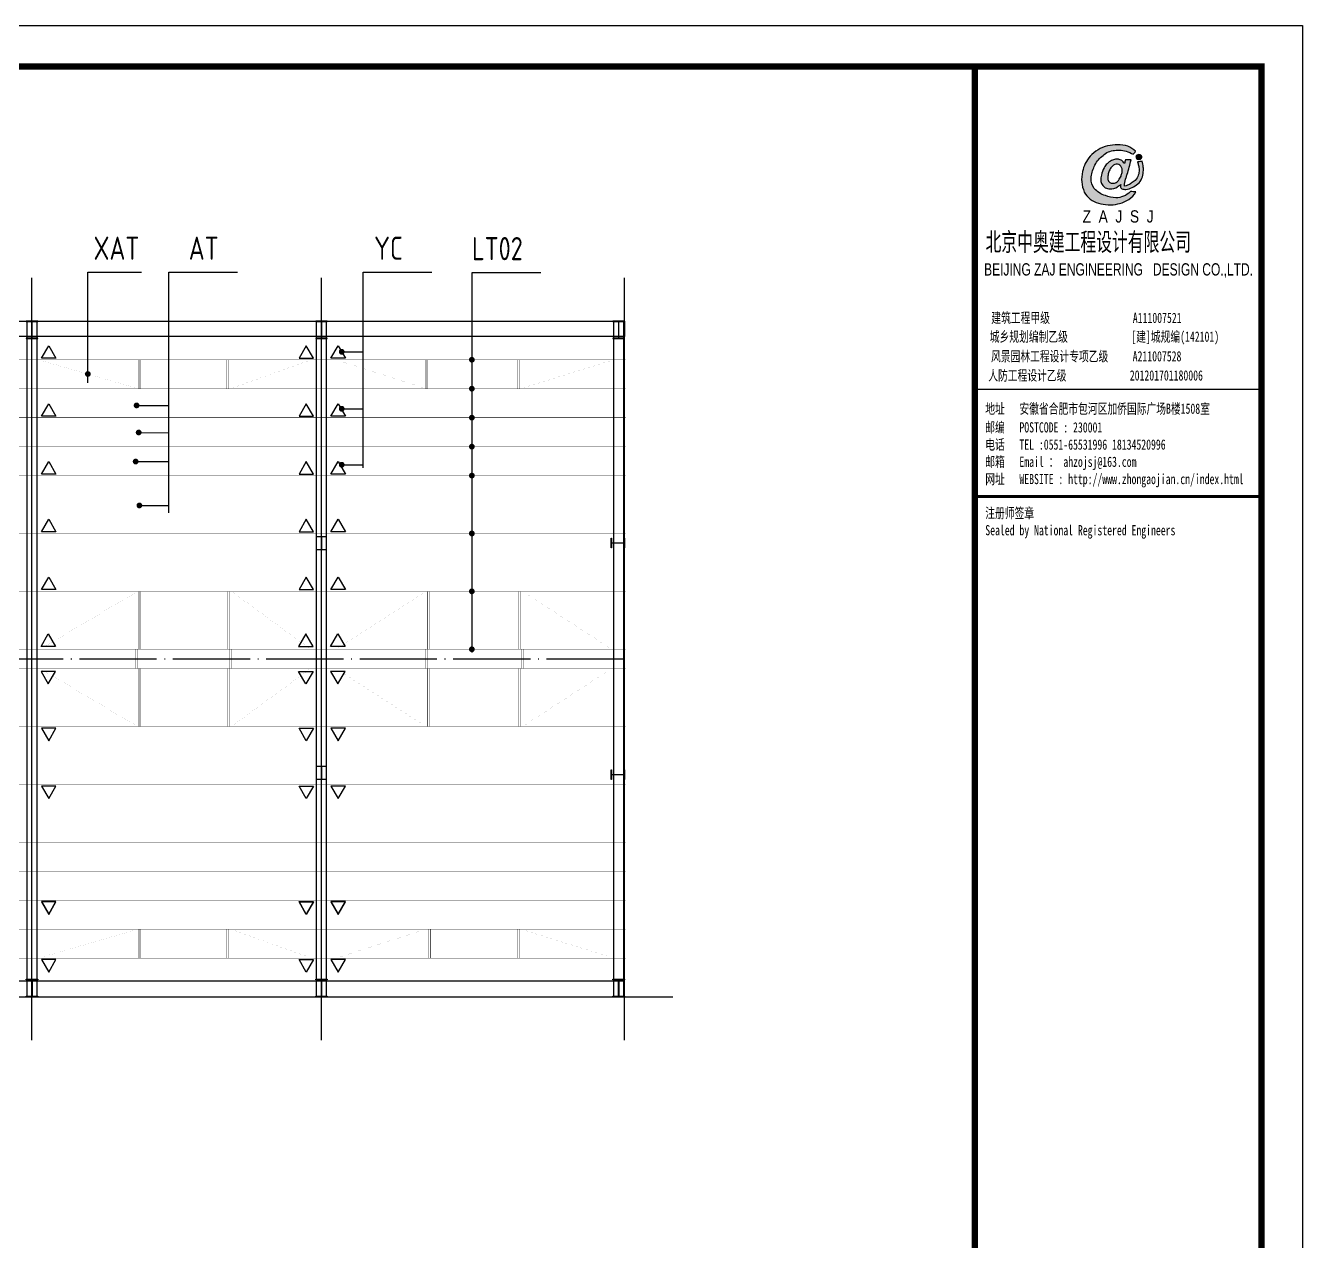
# Model space of a CAD drawing. Extents: x 177291 to 1288761, y 177638 to 322898.
# Drawn here: x 958232 to 991307, y 209460 to 240960 of the extents above; entities that cross this region are included whole.
import ezdxf
from ezdxf.enums import TextEntityAlignment as Align

# ---------------------------------------------------------------- set-up
doc = ezdxf.new("R2010")
doc.units = 0
doc.header["$LTSCALE"] = 1000
doc.linetypes.add('DOTE', pattern=[2.42, 2, -0.2, 0.02, -0.2])
doc.layers.add('_0', color=7, linetype='Continuous', lineweight=25)
for name, color, linetype in [('AXIS', 3, 'Continuous'), ('DOTE', 1, 'Continuous'), ('GL', 150, 'Continuous'), ('GZ', 50, 'Continuous'), ('LT', 27, 'Continuous'), ('PUB_TITLE', 4, 'Continuous'), ('THIN', 7, 'Continuous'), ('图签', 3, 'Continuous')]:
    doc.layers.add(name, color=color, linetype=linetype)
doc.styles.add('_gyy_title_Arial', font='arial.ttf', dxfattribs={"width": 0.7})
doc.styles.add('_gyy_title_ST', font='', dxfattribs={"width": 0.8})
doc.styles.add('HZ', font='txt.shx', dxfattribs={"width": 0.8, "bigfont": '000hztxt.shx'})
doc.styles.add('TSSD_Norm', font='tssdeng.shx', dxfattribs={"bigfont": 'hztxt.shx'})
doc.styles.get('_gyy_title_ST').set_extended_font_data('SimSun')

# ---------------------------------------------------------------- blocks, each defined once
blk = doc.blocks.new('dd')
at = {"layer": '图签'}
h = blk.add_hatch(color=5, dxfattribs=at)
h.set_gradient(color1=(0, 0, 255), color2=(36, 36, 255), one_color=1, tint=0.57)
h.paths.add_polyline_path([(452, 1270, -0.093206), (531, 1562, -0.136321), (716, 1807, -0.161039), (988, 1948, -0.108591), (1307, 1935, -0.049497), (1479, 1861, 0.062627), (1539, 1932, 0.094388), (1351, 2056, 0.136326), (854, 2062, 0.161722), (430, 1810, 0.133661), (243, 1435, 0.158414), (286, 937, 0.22517), (632, 669, 0.138663), (1107, 646, 0.074676), (1375, 753, 0.125344), (1543, 944, 0.006312), (1413, 948, -0.090385), (1244, 833, -0.096745), (1053, 797, -0.073845), (803, 850, -0.140868), (530, 1020, -0.160753)])
h = blk.add_hatch(color=5, dxfattribs=at)
h.set_gradient(color1=(0, 0, 255), color2=(36, 36, 255), one_color=1, tint=0.57)
h.paths.add_polyline_path([(1306, 1289, 0.011169), (1334, 1370, 0.005807), (1431, 1724, 0.01105), (1292, 1724, 0.016796), (1267, 1634, 0.125943), (1203, 1704, 0.083806), (1120, 1739, 0.082879), (1047, 1739, -0.008503), (952, 1710, 0.060057), (844, 1628, 0.086078), (774, 1532, 0.099424), (705, 1347, 0.12153), (690, 1225, 0.102644), (719, 1122, 0.056648), (797, 1042, 0.092914), (913, 1013, 0.194578), (1098, 1064, -0.002562), (1175, 1122, 0.064354), (1167, 1068, 0.172385), (1207, 1017, 0.105458), (1300, 1002, 0.086567), (1454, 1046, 0.047674), (1592, 1136, 0.166359), (1692, 1274, 0.096748), (1728, 1431, 0.03151), (1728, 1548, 0.041815), (1700, 1691, 0.007654), (1588, 1673, -0.009919), (1610, 1585, -0.068269), (1624, 1482, -0.105336), (1605, 1352, -0.14652), (1528, 1223, -0.070486), (1434, 1151, -0.077937), (1341, 1103, -0.127098), (1272, 1084, -0.114215), (1267, 1129, -0.007609)])
h.paths.add_polyline_path([(865, 1245, -0.099994), (863, 1328, -0.050974), (888, 1427, -0.120527), (938, 1529, -0.043888), (1002, 1595, -0.08446), (1063, 1619, -0.147309), (1127, 1607, -0.037474), (1177, 1572, -0.06931), (1209, 1507, -0.067662), (1213, 1431, -0.02676), (1211, 1413, 0.017209), (1183, 1329, -0.048815), (1120, 1223, -0.139096), (1046, 1163, -0.097991), (944, 1153, -0.085394), (909, 1169, -0.149141)], flags=16)
h = blk.add_hatch(color=1, dxfattribs=at)
h.set_gradient(color1=(255, 0, 0), color2=(255, 0, 0), tint=0.57)
h.paths.add_polyline_path([(1557, 1818, 0.386553), (1564, 1757, 0.170676), (1604, 1736, 0.082224), (1657, 1743, 0.087509), (1686, 1766, 0.264235), (1694, 1804, 0.244333), (1636, 1850, 0.30271)])
blk.add_lwpolyline([(1539, 1932, 0.094388), (1351, 2056, 0.136326), (854, 2062, 0.161722), (430, 1810, 0.133661), (243, 1435, 0.158414), (286, 937, 0.22517), (632, 669, 0.138663), (1107, 646, 0.074676), (1375, 753, 0.125344), (1543, 944, 0.006312), (1413, 948, -0.090385), (1244, 833, -0.096745), (1053, 797, -0.073845), (803, 850, -0.140868), (530, 1020, -0.160753), (452, 1270, -0.093206), (531, 1562, -0.136321), (716, 1807, -0.161039), (988, 1948, -0.108591), (1307, 1935, -0.049497), (1479, 1861, 0.062627)], format="xyb", close=True, dxfattribs=at)
for points in [[(1431, 1724, 0.011041), (1292, 1724, 0.016796), (1267, 1634, 0.125943), (1203, 1704, 0.083806), (1120, 1739, 0.082879), (1047, 1739, -0.008503), (952, 1710, 0.060057), (844, 1628, 0.086078), (774, 1532, 0.099424), (705, 1347, 0.12153), (690, 1225, 0.102644), (719, 1122, 0.056648), (797, 1042, 0.092914), (913, 1013, 0.194578), (1098, 1064, -0.002562), (1175, 1122, 0.064354), (1167, 1068, 0.172385), (1207, 1017, 0.105458), (1300, 1002, 0.086567), (1454, 1046, 0.047674), (1592, 1136, 0.166359), (1692, 1274, 0.096748), (1728, 1431, 0.03151), (1728, 1548, 0.041815), (1700, 1691, 0.007654), (1588, 1673, -0.009919), (1610, 1585, -0.068269), (1624, 1482, -0.105336), (1605, 1352, -0.14652), (1528, 1223, -0.070486), (1434, 1151, -0.077937), (1341, 1103, -0.127098), (1272, 1084, -0.114215), (1267, 1129, -0.007609), (1306, 1289, 0.011169), (1334, 1370, 0.005782), (1430, 1722, 0.069025)], [(1213, 1431, 0.067662), (1209, 1507, 0.06931), (1177, 1572, 0.037474), (1127, 1607, 0.147309), (1063, 1619, 0.08446), (1002, 1595, 0.043888), (938, 1529, 0.120527), (888, 1427, 0.050974), (863, 1328, 0.099994), (865, 1245, 0.149141), (909, 1169, 0.085394), (944, 1153, 0.097991), (1046, 1163, 0.139096), (1120, 1223, 0.048815), (1183, 1329, -0.017209), (1211, 1413, 0.02676), (1213, 1431, 0.441273)], [(1694, 1804, 0.243958), (1636, 1850, 0.303117), (1557, 1818, 0.386553), (1564, 1757, 0.170676), (1604, 1736, 0.082224), (1657, 1743, 0.087509), (1686, 1766, 0.264235), (1694, 1804, -7.823139)]]:
    blk.add_lwpolyline(points, format="xyb", dxfattribs=at)
at = {"insert": (246, 492), "char_height": 300, "width": 8000, "attachment_point": 1, "style": 'HZ'}
blk.add_mtext('{\\fArial|b0|i0|c0|p32;Z  A  J  S  J}', dxfattribs=at)
blk = doc.blocks.new('A$C10C50790')
blk.add_line((52100, 17050), (52340, 17050))
at = {"layer": 'GZ'}
for points in [[(44600, 17050), (44900, 17050), (44900, 17060), (44757, 17060), (44753, 17065), (44753, 17485), (44757, 17490), (44900, 17490), (44900, 17500), (44600, 17500), (44600, 17490), (44743, 17490), (44747, 17486), (44747, 17065), (44743, 17060), (44600, 17060), (44600, 17050)], [(52100, 17050), (52400, 17050), (52400, 17060), (52257, 17060), (52253, 17065), (52253, 17485), (52257, 17490), (52400, 17490), (52400, 17500), (52100, 17500), (52100, 17490), (52243, 17490), (52247, 17486), (52247, 17065), (52243, 17060), (52100, 17060), (52100, 17050)], [(59800, 17050), (60100, 17050), (60100, 17060), (59957, 17060), (59953, 17065), (59953, 17485), (59957, 17490), (60100, 17490), (60100, 17500), (59800, 17500), (59800, 17490), (59943, 17490), (59947, 17486), (59947, 17065), (59943, 17060), (59800, 17060), (59800, 17050)], [(52125, 11925), (52375, 11925), (52375, 11915), (52257, 11915), (52253, 11910), (52253, 11590), (52257, 11585), (52375, 11585), (52375, 11575), (52125, 11575), (52125, 11585), (52243, 11585), (52247, 11590), (52247, 11910), (52243, 11915), (52125, 11915), (52125, 11925)], [(59750, 11625), (59750, 11875), (59760, 11875), (59760, 11757), (59765, 11753), (60085, 11753), (60090, 11757), (60090, 11875), (60100, 11875), (60100, 11625), (60090, 11625), (60090, 11743), (60086, 11747), (59765, 11747), (59760, 11743), (59760, 11625), (59750, 11625)], [(52125, 5975), (52375, 5975), (52375, 5965), (52257, 5965), (52253, 5960), (52253, 5640), (52257, 5635), (52375, 5635), (52375, 5625), (52125, 5625), (52125, 5635), (52243, 5635), (52247, 5640), (52247, 5960), (52243, 5965), (52125, 5965), (52125, 5975)], [(59750, 5625), (59750, 5875), (59760, 5875), (59760, 5757), (59765, 5753), (60085, 5753), (60090, 5757), (60090, 5875), (60100, 5875), (60100, 5625), (60090, 5625), (60090, 5743), (60086, 5747), (59765, 5747), (59760, 5743), (59760, 5625), (59750, 5625)], [(44600, 450), (44900, 450), (44900, 440), (44757, 440), (44753, 435), (44753, 15), (44757, 10), (44900, 10), (44900, 0), (44600, 0), (44600, 10), (44743, 10), (44747, 14), (44747, 435), (44743, 440), (44600, 440), (44600, 450)], [(52100, 450), (52400, 450), (52400, 440), (52257, 440), (52253, 435), (52253, 15), (52257, 10), (52400, 10), (52400, 0), (52100, 0), (52100, 10), (52243, 10), (52247, 14), (52247, 435), (52243, 440), (52100, 440), (52100, 450)], [(59800, 450), (60100, 450), (60100, 440), (59957, 440), (59953, 435), (59953, 15), (59957, 10), (60100, 10), (60100, 0), (59800, 0), (59800, 10), (59943, 10), (59947, 14), (59947, 435), (59943, 440), (59800, 440), (59800, 450)]]:
    blk.add_lwpolyline(points, close=True, dxfattribs=at)

msp = doc.modelspace()

# ---------------------------------------------------------------- linework, layer by layer
at = {"layer": '_0', "color": 1, "const_width": 75}
for points in [[(966384.98, 232507.65, 1), (966459.98, 232507.65, 1)], [(969830.31, 232301.7, -1), (969755.31, 232301.7, -1)], [(969830.31, 232301.7, -1), (969755.31, 232301.7, -1)], [(959809.23, 231932.98, 1), (959884.23, 231932.98, 1)], [(969830.31, 231551.7, -1), (969755.31, 231551.7, -1)], [(969830.31, 231551.7, -1), (969755.31, 231551.7, -1)], [(961071.38, 231119.09, 1), (961146.38, 231119.09, 1)], [(966384.98, 231032.38, 1), (966459.98, 231032.38, 1)], [(969830.31, 230801.7, -1), (969755.31, 230801.7, -1)], [(969830.31, 230801.7, -1), (969755.31, 230801.7, -1)], [(961125.87, 230417.71, 1), (961200.87, 230417.71, 1)], [(969830.31, 230051.7, -1), (969755.31, 230051.7, -1)], [(969830.31, 230051.7, -1), (969755.31, 230051.7, -1)], [(961047.41, 229664.61, 1), (961122.41, 229664.61, 1)], [(966384.98, 229581.8, 1), (966459.98, 229581.8, 1)], [(969830.31, 229301.7, -1), (969755.31, 229301.7, -1)], [(961144.17, 228527.01, 1), (961219.17, 228527.01, 1)], [(969830.31, 227801.7, -1), (969755.31, 227801.7, -1)], [(969830.31, 226301.7, -1), (969755.31, 226301.7, -1)], [(969830.31, 224801.7, -1), (969755.31, 224801.7, -1)]]:
    msp.add_lwpolyline(points, format="xyb", close=True, dxfattribs=at)
at = {"layer": 'AXIS', "linetype": 'ByBlock'}
for p, q in [((959846.73, 231707.05), (959846.73, 234568.73)), ((959846.74, 234568.73), (961234.8, 234568.73)), ((961945.98, 234568.74), (963726.63, 234568.74)), ((961945.98, 228332.36), (961945.98, 234568.74)), ((966977.41, 234568.74), (968758.05, 234568.74)), ((966977.41, 229500.41), (966977.41, 234568.74)), ((971576.94, 234556.79), (969796.29, 234556.79)), ((969796.29, 234556.79), (969796.3, 224721.06))]:
    msp.add_line(p, q, dxfattribs=at)
at = {"layer": 'AXIS'}
for p, q in [((966419.01, 232507.66), (966977.41, 232507.66)), ((961105.4, 231119.1), (961945.98, 231119.1)), ((966419.01, 231032.4), (966977.41, 231032.4)), ((961159.89, 230417.73), (961945.98, 230411.19)), ((961081.44, 229664.62), (961945.98, 229664.62)), ((966419.01, 229581.81), (966977.41, 229581.81)), ((961178.2, 228527.02), (961945.98, 228527.02))]:
    msp.add_line(p, q, dxfattribs=at)
at = {"layer": 'AXIS', "color": 4, "linetype": 'ByBlock', "ltscale": 0.1}
for points in [[(913647.96, 233301.74), (973747.96, 233301.14), (973747.96, 232901.14), (913647.96, 232901.74)], [(913647.96, 215801.74), (973747.96, 215802.34), (973747.96, 216202.34), (913647.96, 216201.74)]]:
    msp.add_lwpolyline(points, close=True, dxfattribs=at)
at = {"layer": 'AXIS', "color": 6, "linetype": 'ByBlock'}
for points in [[(958831.28, 232663.32), (959018.46, 232339.12), (958644.1, 232339.12)], [(958831.28, 232663.32), (959018.46, 232339.12), (958644.1, 232339.12)], [(965504.07, 232663.32), (965316.89, 232339.12), (965691.25, 232339.12)], [(965504.07, 232663.32), (965316.89, 232339.12), (965691.25, 232339.12)], [(966331.28, 232663.32), (966518.46, 232339.12), (966144.1, 232339.12)], [(966331.28, 232663.32), (966518.46, 232339.12), (966144.1, 232339.12)], [(958831.28, 231163.32), (959018.46, 230839.12), (958644.1, 230839.12)], [(958831.28, 231163.32), (959018.46, 230839.12), (958644.1, 230839.12)], [(965504.07, 231163.32), (965316.9, 230839.12), (965691.25, 230839.12)], [(965504.07, 231163.32), (965316.9, 230839.12), (965691.25, 230839.12)], [(966331.28, 231163.32), (966518.46, 230839.12), (966144.1, 230839.12)], [(966331.28, 231163.32), (966518.46, 230839.12), (966144.1, 230839.12)], [(958831.28, 229663.32), (959018.46, 229339.12), (958644.1, 229339.12)], [(965504.07, 229663.32), (965316.9, 229339.12), (965691.25, 229339.12)], [(966331.28, 229663.32), (966518.46, 229339.12), (966144.1, 229339.12)], [(958831.28, 228171.76), (959018.46, 227847.56), (958644.1, 227847.56)], [(965504.07, 228171.76), (965316.9, 227847.56), (965691.25, 227847.56)], [(966331.28, 228171.76), (966518.46, 227847.56), (966144.1, 227847.56)], [(958831.28, 226671.76), (959018.46, 226347.56), (958644.1, 226347.56)], [(965504.08, 226671.76), (965316.9, 226347.56), (965691.25, 226347.56)], [(966331.28, 226671.76), (966518.46, 226347.56), (966144.1, 226347.56)], [(958819.81, 225200.51), (959006.99, 224876.31), (958632.63, 224876.31)], [(965492.61, 225200.51), (965305.43, 224876.31), (965679.78, 224876.31)], [(966319.81, 225200.51), (966506.99, 224876.31), (966132.63, 224876.31)], [(958819.81, 223902.97), (959006.99, 224227.17), (958632.63, 224227.17)], [(965492.61, 223902.97), (965305.43, 224227.17), (965679.78, 224227.17)], [(966319.81, 223902.97), (966506.99, 224227.17), (966132.63, 224227.17)], [(958831.28, 222431.72), (959018.46, 222755.92), (958644.1, 222755.92)], [(965504.08, 222431.72), (965316.9, 222755.92), (965691.25, 222755.92)], [(966331.28, 222431.72), (966518.46, 222755.92), (966144.1, 222755.92)], [(958831.28, 220931.72), (959018.46, 221255.92), (958644.1, 221255.92)], [(965504.08, 220931.72), (965316.9, 221255.92), (965691.26, 221255.92)], [(966331.28, 220931.72), (966518.46, 221255.92), (966144.1, 221255.92)], [(958831.28, 217940.16), (959018.46, 218264.36), (958644.1, 218264.36)], [(958831.28, 217940.16), (959018.46, 218264.36), (958644.1, 218264.36)], [(958831.28, 217931.72), (959018.46, 218255.92), (958644.1, 218255.92)], [(965504.07, 217940.16), (965316.9, 218264.36), (965691.25, 218264.36)], [(965504.07, 217940.16), (965316.9, 218264.36), (965691.25, 218264.36)], [(965504.08, 217931.72), (965316.9, 218255.92), (965691.26, 218255.92)], [(966331.28, 217940.16), (966518.46, 218264.36), (966144.1, 218264.36)], [(966331.28, 217940.16), (966518.46, 218264.36), (966144.1, 218264.36)], [(966331.28, 217931.72), (966518.46, 218255.92), (966144.1, 218255.92)], [(958831.28, 216440.16), (959018.46, 216764.36), (958644.1, 216764.36)], [(958831.28, 216440.16), (959018.46, 216764.36), (958644.1, 216764.36)], [(965504.07, 216440.16), (965316.89, 216764.36), (965691.25, 216764.36)], [(965504.07, 216440.16), (965316.89, 216764.36), (965691.25, 216764.36)], [(966331.28, 216440.16), (966518.46, 216764.36), (966144.1, 216764.36)], [(966331.28, 216440.16), (966518.46, 216764.36), (966144.1, 216764.36)]]:
    msp.add_lwpolyline(points, close=True, dxfattribs=at)
at = {"layer": 'AXIS', "color": 3, "linetype": 'ByBlock', "const_width": 1}
for points in [[(958676.9, 232331.7), (958676.9, 232271.7), (961052.32, 231581.7), (961052.32, 231521.7)], [(961172.32, 231521.7), (961172.32, 231581.7), (961172.32, 232271.7), (961172.32, 232331.7)], [(963473.8, 231521.7), (963473.8, 231581.7), (963473.8, 232271.7), (963473.8, 232331.7)], [(965552.23, 232331.7), (965552.23, 232271.7), (963622.73, 231581.7), (963622.73, 231521.7)], [(966374.95, 232331.7), (966374.95, 232271.7), (968518.54, 231581.7), (968518.54, 231521.7)], [(968630.58, 231521.7), (968630.58, 231581.7), (968630.58, 232271.7), (968630.58, 232331.7)], [(971008.78, 231521.7), (971008.78, 231581.7), (971008.78, 232271.7), (971008.78, 232331.7)], [(973370.13, 232331.7), (973370.13, 232271.7), (971152.56, 231581.7), (971152.56, 231521.7)], [(961112.32, 230771.7), (961112.32, 230831.7), (961112.32, 231521.7), (961112.32, 231581.7)], [(963548.26, 230771.7), (963548.26, 230831.7), (963548.26, 231521.7), (963548.26, 231581.7)], [(968570.58, 230771.69), (968570.58, 230831.69), (968570.58, 231521.69), (968570.58, 231581.69)], [(971089.92, 230771.7), (971089.92, 230831.7), (971089.92, 231521.7), (971089.92, 231581.7)], [(961172.32, 230021.7), (961172.32, 230081.7), (961172.32, 230771.7), (961172.32, 230831.7)], [(963488.26, 230021.7), (963488.26, 230081.7), (963488.26, 230771.7), (963488.26, 230831.7)], [(968690.58, 230021.69), (968690.58, 230081.69), (968690.58, 230771.69), (968690.58, 230831.69)], [(971034.31, 230021.7), (971034.31, 230081.7), (971034.31, 230771.7), (971034.31, 230831.7)], [(961112.32, 229271.7), (961112.32, 229331.7), (961112.32, 230021.7), (961112.32, 230081.7)], [(963548.26, 229271.7), (963548.26, 229331.7), (963548.26, 230021.7), (963548.26, 230081.7)], [(968613.56, 229271.69), (968613.56, 229331.69), (968613.56, 230021.69), (968613.56, 230081.69)], [(971094.31, 229271.7), (971094.31, 229331.7), (971094.31, 230021.7), (971094.31, 230081.7)], [(961172.32, 227771.7), (961172.32, 227831.7), (961172.32, 229271.7), (961172.32, 229331.7)], [(963488.27, 227771.69), (963488.27, 227831.69), (963488.26, 229271.7), (963488.26, 229331.7)], [(968673.57, 227771.66), (968673.57, 227831.66), (968673.57, 229271.66), (968673.57, 229331.66)], [(971034.32, 227771.67), (971034.32, 227831.67), (971034.32, 229271.67), (971034.32, 229331.67)], [(961112.33, 226271.7), (961112.33, 226331.7), (961112.33, 227771.7), (961112.33, 227831.7)], [(963548.27, 226271.69), (963548.27, 226331.69), (963548.27, 227771.69), (963548.27, 227831.69)], [(968613.57, 226271.66), (968613.57, 226331.66), (968613.57, 227771.66), (968613.57, 227831.66)], [(971094.32, 226271.67), (971094.32, 226331.67), (971094.32, 227771.67), (971094.32, 227831.67)], [(958659.7, 224771.28), (958659.7, 224831.28), (961082.62, 226271.28), (961082.62, 226331.28)], [(961172.33, 224771.7), (961172.33, 224831.7), (961172.33, 226271.7), (961172.33, 226331.7)], [(963488.27, 224771.69), (963488.27, 224831.69), (963488.27, 226271.7), (963488.27, 226331.7)], [(965574.4, 224771.28), (965574.4, 224831.28), (963607.98, 226271.28), (963607.98, 226331.28)], [(966314.75, 224771.66), (966314.75, 224831.66), (968553.57, 226271.67), (968553.57, 226331.67)], [(968673.57, 224771.66), (968673.57, 224831.66), (968673.57, 226271.66), (968673.57, 226331.66)], [(971034.32, 224771.67), (971034.32, 224831.67), (971034.32, 226271.67), (971034.32, 226331.67)], [(973370.14, 224771.67), (973370.14, 224831.67), (971154.32, 226271.67), (971154.32, 226331.67)], [(961112.33, 224271.82), (961112.33, 224331.82), (961112.33, 224771.66), (961112.33, 224831.66)], [(961112.33, 224831.66), (961112.33, 224771.66), (961112.33, 224331.82), (961112.33, 224271.82)], [(963548.27, 224271.82), (963548.27, 224331.82), (963548.27, 224771.66), (963548.27, 224831.66)], [(963548.27, 224831.66), (963548.27, 224771.66), (963548.27, 224331.82), (963548.27, 224271.82)], [(968613.57, 224271.82), (968613.57, 224331.82), (968613.57, 224771.66), (968613.57, 224831.66)], [(968613.57, 224831.66), (968613.57, 224771.66), (968613.57, 224331.82), (968613.57, 224271.82)], [(971094.32, 224271.83), (971094.32, 224331.83), (971094.32, 224771.67), (971094.32, 224831.67)], [(971094.32, 224831.66), (971094.32, 224771.66), (971094.32, 224331.82), (971094.32, 224271.82)], [(958659.7, 224332.19), (958659.7, 224272.19), (961082.62, 222832.19), (961082.62, 222772.19)], [(961172.33, 224331.78), (961172.33, 224271.78), (961172.33, 222831.77), (961172.33, 222771.77)], [(963488.27, 224331.78), (963488.27, 224271.78), (963488.27, 222831.78), (963488.27, 222771.78)], [(965574.4, 224332.19), (965574.4, 224272.19), (963607.98, 222832.19), (963607.98, 222772.19)], [(966314.75, 224331.81), (966314.75, 224271.81), (968553.57, 222831.81), (968553.57, 222771.81)], [(968673.57, 224331.82), (968673.57, 224271.82), (968673.57, 222831.82), (968673.57, 222771.82)], [(971034.32, 224331.81), (971034.32, 224271.81), (971034.32, 222831.81), (971034.32, 222771.81)], [(973370.14, 224331.81), (973370.14, 224271.81), (971154.32, 222831.81), (971154.32, 222771.81)], [(961112.33, 222831.78), (961112.33, 222771.78), (961112.33, 221331.78), (961112.33, 221271.78)], [(963548.27, 222831.78), (963548.27, 222771.78), (963548.27, 221331.78), (963548.27, 221271.78)], [(968613.57, 222831.82), (968613.57, 222771.82), (968613.57, 221331.82), (968613.57, 221271.82)], [(971094.33, 222831.81), (971094.33, 222771.81), (971094.33, 221331.81), (971094.33, 221271.81)], [(961172.33, 221331.78), (961172.33, 221271.78), (961172.33, 219831.77), (961172.33, 219771.77)], [(963488.27, 221331.78), (963488.27, 221271.78), (963488.27, 219831.78), (963488.27, 219771.78)], [(968673.57, 221331.82), (968673.57, 221271.82), (968673.57, 219831.82), (968673.57, 219771.82)], [(971034.33, 221331.81), (971034.33, 221271.81), (971034.33, 219831.81), (971034.33, 219771.81)], [(961112.32, 219831.77), (961112.32, 219771.77), (961112.32, 219081.77), (961112.32, 219021.77)], [(963548.26, 219831.78), (963548.26, 219771.78), (963548.26, 219081.78), (963548.26, 219021.78)], [(968640.7, 219831.77), (968640.7, 219771.77), (968640.7, 219081.77), (968640.7, 219021.77)], [(971076.64, 219831.78), (971076.64, 219771.78), (971076.64, 219081.78), (971076.64, 219021.78)], [(961172.32, 219081.77), (961172.32, 219021.77), (961172.32, 218331.77), (961172.32, 218271.77)], [(963488.26, 219081.78), (963488.26, 219021.78), (963488.26, 218331.78), (963488.26, 218271.78)], [(968700.7, 219081.77), (968700.7, 219021.77), (968700.7, 218331.77), (968700.7, 218271.77)], [(971016.64, 219081.78), (971016.64, 219021.78), (971016.64, 218331.78), (971016.64, 218271.78)], [(961112.32, 218331.77), (961112.32, 218271.77), (961112.32, 217581.77), (961112.32, 217521.77)], [(963548.26, 218331.78), (963548.26, 218271.78), (963548.26, 217581.78), (963548.26, 217521.78)], [(968640.7, 218331.77), (968640.7, 218271.77), (968640.7, 217581.77), (968640.7, 217521.77)], [(971076.64, 218331.78), (971076.64, 218271.78), (971076.64, 217581.78), (971076.64, 217521.78)], [(958676.9, 216771.78), (958676.9, 216831.78), (961052.32, 217521.77), (961052.32, 217581.77)], [(961172.32, 217581.77), (961172.32, 217521.77), (961172.32, 216831.77), (961172.32, 216771.77)], [(963473.8, 217581.78), (963473.8, 217521.78), (963473.8, 216831.78), (963473.8, 216771.78)], [(965552.23, 216771.78), (965552.23, 216831.78), (963622.73, 217521.78), (963622.73, 217581.78)], [(966374.95, 216771.78), (966374.95, 216831.78), (968518.54, 217521.78), (968518.54, 217581.78)], [(968700.7, 217581.77), (968700.7, 217521.77), (968700.7, 216831.77), (968700.7, 216771.77)], [(971002.17, 217581.78), (971002.17, 217521.78), (971002.17, 216831.78), (971002.17, 216771.78)], [(973370.13, 216771.78), (973370.13, 216831.78), (971152.56, 217521.77), (971152.56, 217581.77)]]:
    msp.add_lwpolyline(points, dxfattribs=at)
at = {"layer": 'AXIS', "color": 6, "linetype": 'ByBlock', "const_width": 10}
for points in [[(961147.32, 231551.7), (961197.32, 231551.7), (961197.32, 232301.7), (961147.32, 232301.7)], [(963498.8, 231551.7), (963448.8, 231551.7), (963448.8, 232301.7), (963498.8, 232301.7)], [(968655.58, 231551.7), (968605.58, 231551.7), (968605.58, 232301.7), (968655.58, 232301.7)], [(971033.78, 231551.7), (970983.78, 231551.7), (970983.78, 232301.7), (971033.78, 232301.7)], [(961147.33, 226301.67), (961197.33, 226301.67), (961197.33, 224801.67), (961147.33, 224801.67)], [(963463.27, 226301.66), (963513.27, 226301.66), (963513.27, 224801.66), (963463.27, 224801.66)], [(968648.57, 226301.66), (968698.57, 226301.66), (968698.57, 224801.66), (968648.57, 224801.66)], [(971059.32, 226301.67), (971009.32, 226301.67), (971009.32, 224801.67), (971059.32, 224801.67)], [(961087.33, 224801.66), (961137.33, 224801.66), (961137.33, 224301.82), (961087.33, 224301.82)], [(961087.33, 224301.81), (961137.33, 224301.81), (961137.33, 224801.65), (961087.33, 224801.65)], [(963523.27, 224801.66), (963573.27, 224801.66), (963573.27, 224301.82), (963523.27, 224301.82)], [(963523.27, 224301.81), (963573.27, 224301.81), (963573.27, 224801.66), (963523.27, 224801.66)], [(968588.57, 224801.66), (968638.57, 224801.66), (968638.57, 224301.82), (968588.57, 224301.82)], [(968588.57, 224301.81), (968638.57, 224301.81), (968638.57, 224801.66), (968588.57, 224801.66)], [(971119.32, 224801.67), (971069.32, 224801.67), (971069.32, 224301.83), (971119.32, 224301.83)], [(971119.32, 224301.82), (971069.32, 224301.82), (971069.32, 224801.66), (971119.32, 224801.66)], [(961147.33, 222801.81), (961197.33, 222801.81), (961197.33, 224301.81), (961147.33, 224301.81)], [(963463.27, 222801.81), (963513.27, 222801.81), (963513.27, 224301.82), (963463.27, 224301.82)], [(968648.57, 222801.81), (968698.57, 222801.81), (968698.57, 224301.82), (968648.57, 224301.82)], [(971059.32, 222801.81), (971009.32, 222801.81), (971009.32, 224301.81), (971059.32, 224301.81)], [(961147.32, 217551.78), (961197.32, 217551.78), (961197.32, 216801.78), (961147.32, 216801.78)], [(963498.8, 217551.78), (963448.8, 217551.78), (963448.8, 216801.78), (963498.8, 216801.78)], [(968675.7, 217551.78), (968725.7, 217551.78), (968725.7, 216801.78), (968675.7, 216801.78)], [(971027.17, 217551.78), (970977.17, 217551.78), (970977.17, 216801.78), (971027.17, 216801.78)]]:
    msp.add_lwpolyline(points, close=True, dxfattribs=at)
at = {"layer": 'DOTE'}
for p, q in [((958397.96, 214676.74), (958397.96, 234426.74)), ((965897.96, 214676.74), (965897.96, 234426.74)), ((973747.96, 214676.74), (973747.96, 234426.74)), ((912522.96, 215801.74), (974997.96, 215801.74))]:
    msp.add_line(p, q, dxfattribs=at)
at = {"layer": 'DOTE', "linetype": 'DOTE'}
msp.add_line((913647.96, 224551.74), (973772.96, 224551.74), dxfattribs=at)
at = {"layer": 'GL'}
for points in [[(958272.96, 215801.74), (958272.96, 233301.74), (958522.96, 233301.74), (958522.96, 215801.74)], [(965772.96, 215801.74), (965772.96, 233301.74), (966022.96, 233301.74), (966022.96, 215801.74)], [(973472.96, 215801.74), (973472.96, 233301.74), (973722.96, 233301.74), (973722.96, 215801.74)]]:
    msp.add_lwpolyline(points, close=True, dxfattribs=at)
at = {"layer": 'LT', "linetype": 'ByBlock', "const_width": 10}
for points in [[(913647.96, 232301.67), (973772.95, 232301.7)], [(913647.96, 231551.67), (973772.95, 231551.7)], [(913647.96, 230801.67), (973772.95, 230801.7)], [(913647.96, 230051.67), (973772.95, 230051.7)], [(913647.96, 229301.67), (973772.95, 229301.7)], [(913647.96, 227801.67), (973772.95, 227801.7)], [(913647.96, 226301.67), (973772.96, 226301.7)], [(913647.96, 224801.67), (973772.96, 224801.7)], [(913647.96, 224301.81), (973772.96, 224301.77)], [(913647.96, 224301.81), (973772.96, 224301.77)], [(913647.96, 222801.81), (973772.96, 222801.77)], [(913647.96, 221301.81), (973772.96, 221301.77)], [(913647.96, 219801.81), (973772.96, 219801.77)], [(913647.96, 219801.81), (973772.95, 219801.77)], [(913647.96, 219051.81), (973772.95, 219051.77)], [(913647.96, 218301.81), (973772.96, 218301.77)], [(913647.96, 217551.81), (973772.95, 217551.77)], [(913647.96, 216801.81), (973772.95, 216801.77)]]:
    msp.add_lwpolyline(points, dxfattribs=at)
at = {"layer": 'PUB_TITLE'}
msp.add_line((982822.43, 231540.17), (990246.71, 231540.17), dxfattribs=at)
msp.add_lwpolyline([(902109.94, 240960.27), (991307.32, 240960.27), (991307.32, 177959.98), (902109.94, 177959.98)], close=True, dxfattribs=at)
at = {"layer": 'PUB_TITLE', "const_width": 159.09}
for points in [[(904761.47, 179020.59), (904761.47, 239899.66), (990246.71, 239899.66), (990246.71, 179020.59)], [(982822.43, 239899.66), (990246.71, 239899.66), (990246.71, 179020.59), (982822.43, 179020.59)]]:
    msp.add_lwpolyline(points, close=True, dxfattribs=at)
at = {"layer": 'PUB_TITLE', "const_width": 74.24}
msp.add_lwpolyline([(982822.43, 228760.92), (990246.71, 228760.92)], dxfattribs=at)

# ---------------------------------------------------------------- block references
msp.add_blockref('A$C10C50790', (913647.96, 215801.74))
at = {"layer": '图签', "xscale": 1.060610879957576, "yscale": 1.060610879957576, "zscale": 1.060610879957576}
msp.add_blockref('dd', (985352.62, 235652.58), dxfattribs=at)

# ---------------------------------------------------------------- texts
at = {"color": 1, "insert": (983098.58, 235606.86), "char_height": 538.6524, "width": 7045.2659, "attachment_point": 1, "style": 'HZ'}
msp.add_mtext('北京中奥建工程设计有限公司', dxfattribs=at)
at = {"layer": 'PUB_TITLE', "width": 0.7}
for s, height, style, p in [('BEIJING ZAJ ENGINEERING   DESIGN CO.,LTD.', 318.1829, '_gyy_title_Arial', (986543.27, 234483.94)), ('建筑工程甲级                 A111007521             ', 265.1525, '_gyy_title_ST', (986532.6, 233255.19)), ('城乡规划编制乙级             [建]城规编(142101)', 265.1525, '_gyy_title_ST', (986178.54, 232768.72)), ('风景园林工程设计专项乙级     A211007528           ', 265.1525, '_gyy_title_ST', (986400.62, 232260.08)), ('人防工程设计乙级             201201701180006', 265.1525, '_gyy_title_ST', (985948.45, 231763.85))]:
    msp.add_text(s, height=height, dxfattribs=dict(at, style=style)).set_placement(p, align=Align.CENTER)
at = {"layer": 'PUB_TITLE', "style": '_gyy_title_ST', "width": 0.7}
for s, height, p in [('地址   安徽省合肥市包河区加侨国际广场B楼1508室', 265.1525, (983090.81, 230902.42)), ('邮编   POSTCODE : 230001', 265.1525, (983090.81, 230418.1)), ('电话   TEL :0551-65531996 18134520996', 265.1525, (983090.81, 229972.64)), ('邮箱   Email ： ahzojsj@163.com', 265.1525, (983090.81, 229527.18)), ('网址   WEBSITE : http://www.zhongaojian.cn/index.html', 265.1525, (983090.81, 229079.11)), ('注册师签章', 265.152, (983090.81, 228198.8)), ('Sealed by National Registered Engineers', 265.1525, (983092.25, 227753.34))]:
    msp.add_text(s, height=height, dxfattribs=at).set_placement(p)
at = {"layer": 'THIN', "style": 'TSSD_Norm', "width": 0.8}
for s, p in [('XAT', (961178.86, 234712.49)), ('AT', (963232.84, 234712.5)), ('YC', (968002.07, 234712.5)), ('LT02', (971111.98, 234700.55))]:
    msp.add_text(s, height=600, dxfattribs=at).set_placement(p, align=Align.BOTTOM_RIGHT)

doc.saveas('drawing.dxf')
